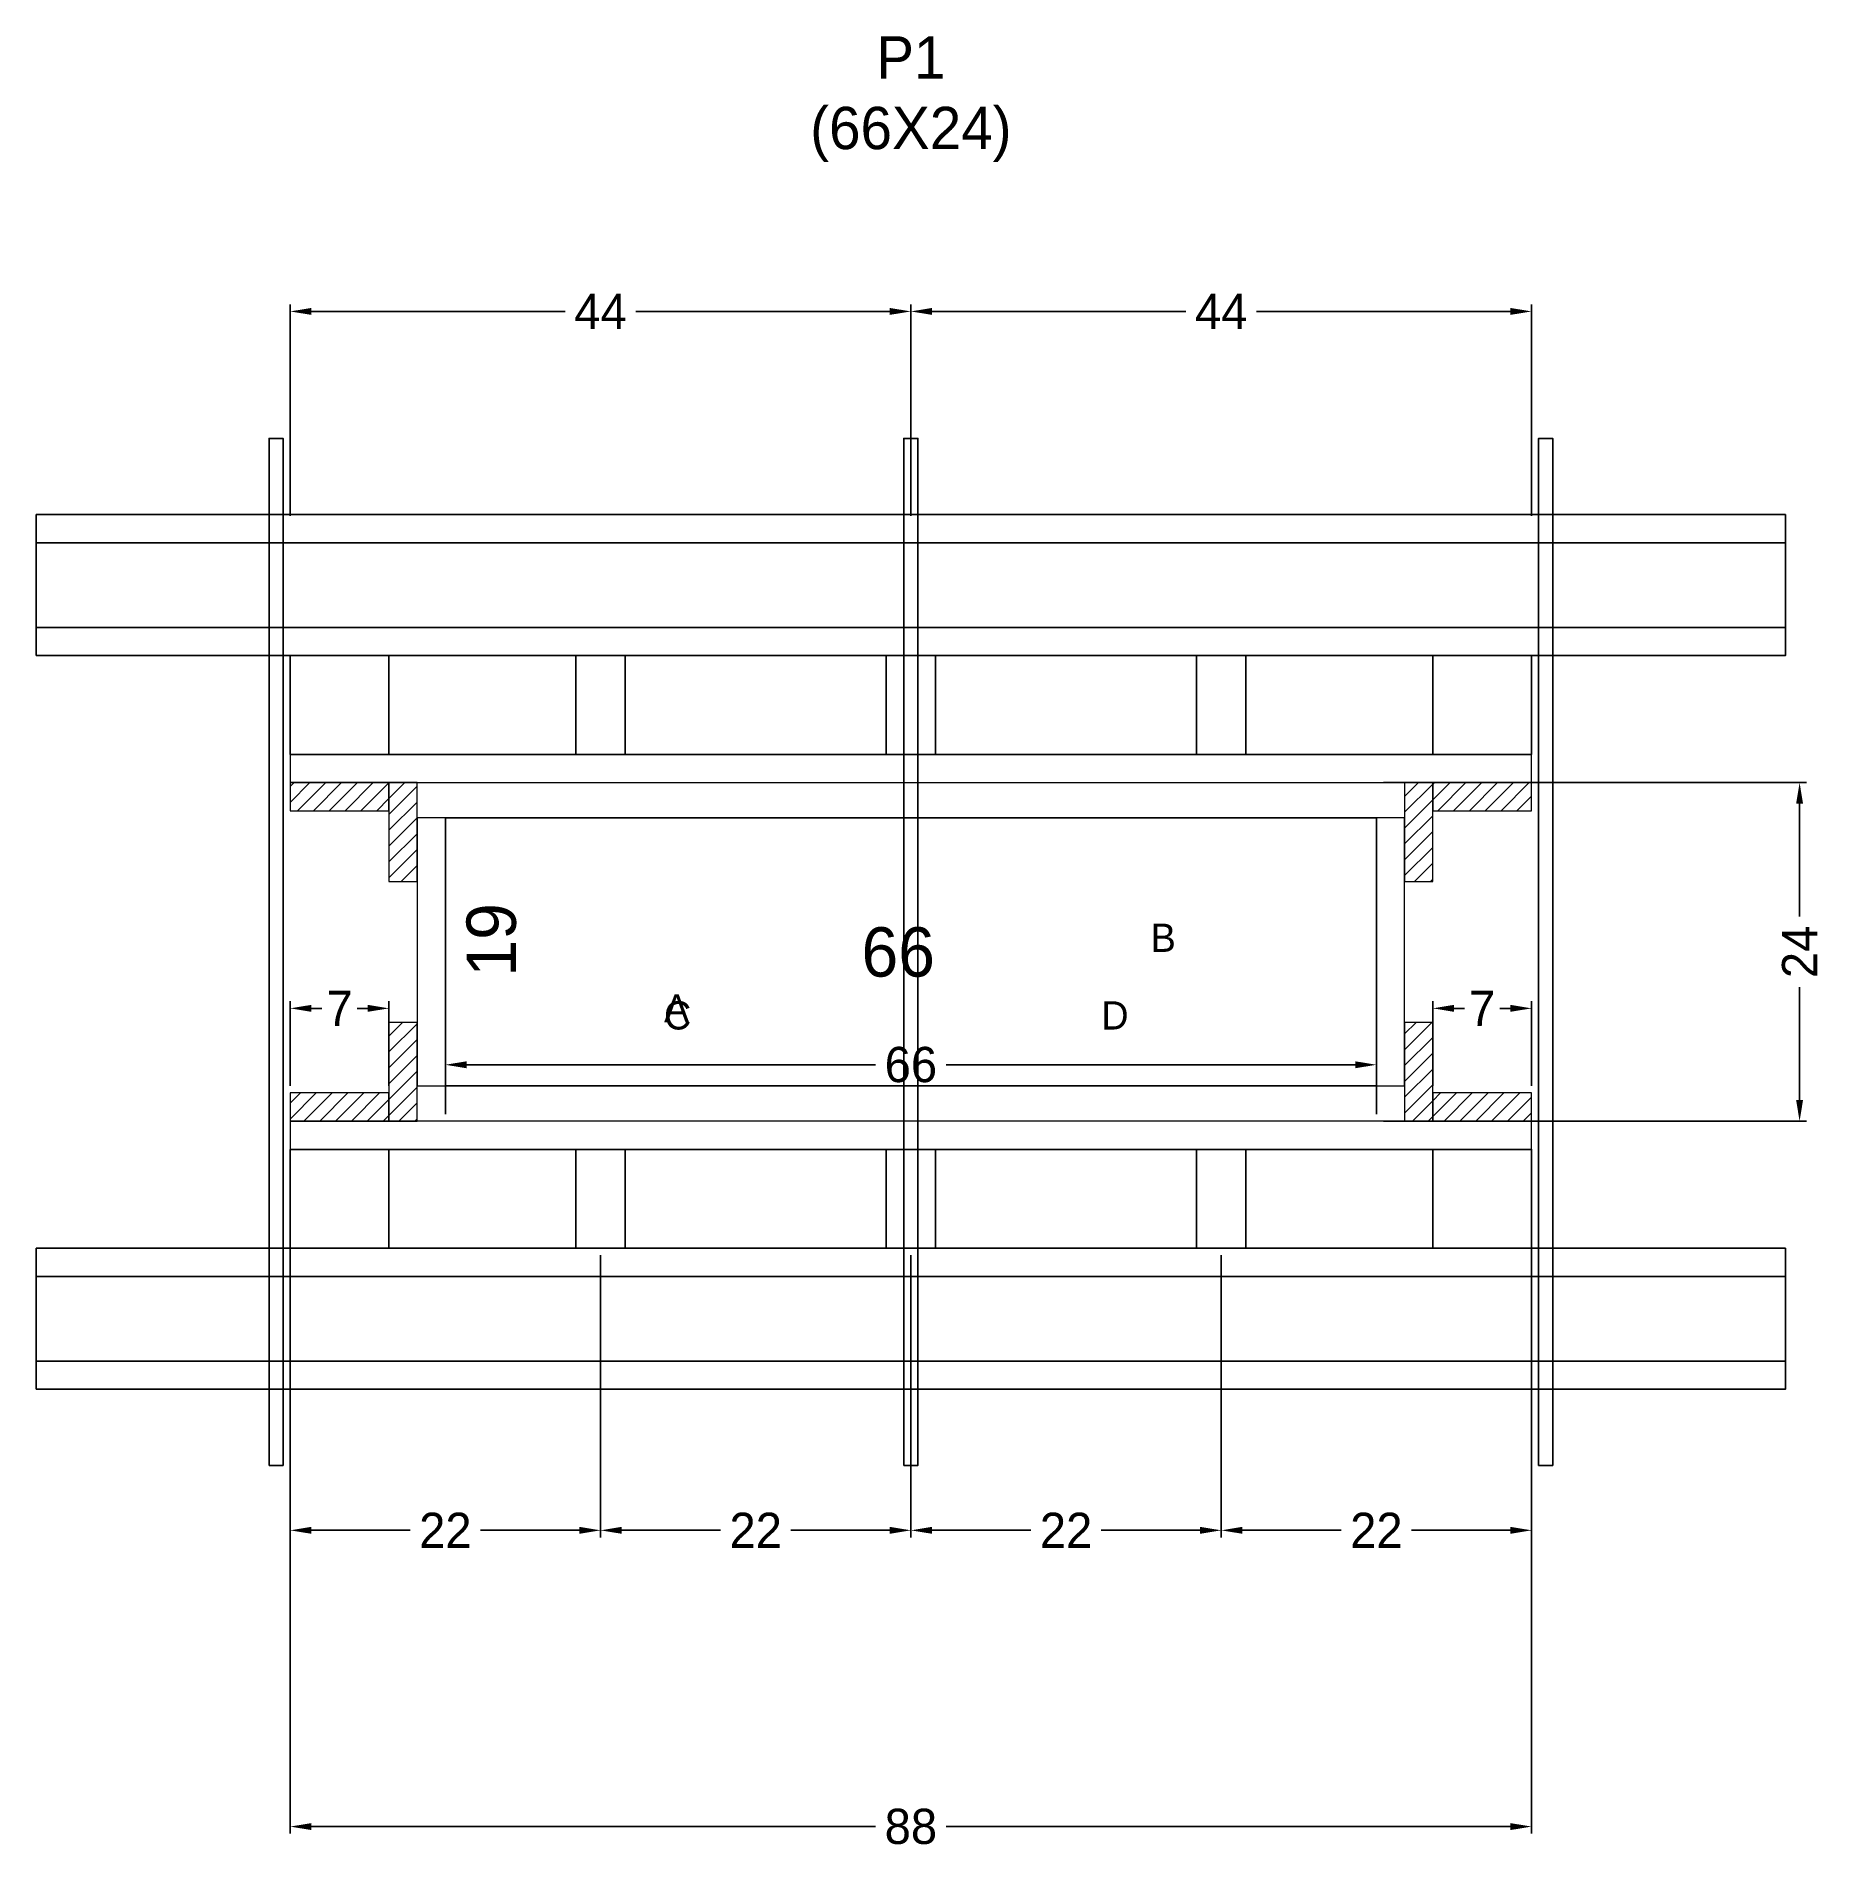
# Model space of a CAD drawing. Header units: centimetres. Extents: x -124 to 129, y 13 to 270.
import ezdxf

# ---------------------------------------------------------------- set-up
doc = ezdxf.new("R2010")
doc.units = ezdxf.units.CM
for name, color, linetype in [('CHAPA', 140, 'Continuous'), ('COTA', 241, 'Continuous'), ('Hachura', 251, 'Continuous'), ('Madeira', 30, 'Continuous'), ('NOMENCLATURA', 7, 'Continuous'), ('Painéis', 200, 'Continuous'), ('Perfil Metálico', 150, 'Continuous'), ('SARRAFO', 251, 'Continuous'), ('TEXTO_GERAL', 7, 'Continuous')]:
    doc.layers.add(name, color=color, linetype=linetype)
doc.dimstyles.new('cotax2', dxfattribs={"dimtxt": 2.5, "dimasz": 1.5, "dimexe": 0.5, "dimexo": 0.5, "dimgap": 0.5, "dimtad": 1, "dimcen": 2.5, "dimazin": 3, "dimtfac": 1, "dimtmove": 0, "dimatfit": 3})
pattern_1 = [(45, (0, 0), (-1.122532, 1.122532), [])]

# ---------------------------------------------------------------- blocks, each defined once
blk = doc.blocks.new('_CLOSEDFILLED')
at = {"color": 0, "linetype": 'BYBLOCK'}
blk.add_solid([(-1, 0.164), (0, 0), (-1, -0.164)], dxfattribs=at)
blk = doc.blocks.new('*D1')
for p, q in [((-88, 111), (-88, 15)), ((88, 111), (88, 15)), ((-85, 16), (-5, 16)), ((5, 16), (85, 16))]:
    blk.add_line(p, q)
at = {"layer": 'Defpoints'}
for p in [(-88, 112), (88, 112), (-88, 16)]:
    blk.add_point(p, dxfattribs=at)
at = {"layer": 'COTA', "xscale": 3, "yscale": 3, "rotation": 180}
blk.add_blockref('_CLOSEDFILLED', (-88, 16), dxfattribs=at)
at = {"layer": 'COTA', "xscale": 3, "yscale": 3}
blk.add_blockref('_CLOSEDFILLED', (88, 16), dxfattribs=at)
at = {"layer": 'COTA', "insert": (0, 16), "char_height": 5, "attachment_point": 5}
blk.add_mtext('88', dxfattribs=at)
blk = doc.blocks.new('*D2')
for p, q in [((-88, 97), (-88, 57)), ((-44, 97), (-44, 57)), ((-85, 58), (-71, 58)), ((-61, 58), (-47, 58))]:
    blk.add_line(p, q)
at = {"layer": 'Defpoints'}
for p in [(-88, 98), (-44, 98), (-88, 58)]:
    blk.add_point(p, dxfattribs=at)
at = {"layer": 'COTA', "xscale": 3, "yscale": 3, "rotation": 180}
blk.add_blockref('_CLOSEDFILLED', (-88, 58), dxfattribs=at)
at = {"layer": 'COTA', "xscale": 3, "yscale": 3}
blk.add_blockref('_CLOSEDFILLED', (-44, 58), dxfattribs=at)
at = {"layer": 'COTA', "insert": (-66, 58), "char_height": 5, "attachment_point": 5}
blk.add_mtext('22', dxfattribs=at)
blk = doc.blocks.new('*D3')
for p, q in [((-44, 97), (-44, 57)), ((0, 97), (0, 57)), ((-41, 58), (-27, 58)), ((-17, 58), (-3, 58))]:
    blk.add_line(p, q)
at = {"layer": 'Defpoints'}
for p in [(-44, 98), (0, 98), (-44, 58)]:
    blk.add_point(p, dxfattribs=at)
at = {"layer": 'COTA', "xscale": 3, "yscale": 3, "rotation": 180}
blk.add_blockref('_CLOSEDFILLED', (-44, 58), dxfattribs=at)
at = {"layer": 'COTA', "xscale": 3, "yscale": 3}
blk.add_blockref('_CLOSEDFILLED', (0, 58), dxfattribs=at)
at = {"layer": 'COTA', "insert": (-22, 58), "char_height": 5, "attachment_point": 5}
blk.add_mtext('22', dxfattribs=at)
blk = doc.blocks.new('*D4')
for p, q in [((0, 97), (0, 57)), ((44, 97), (44, 57)), ((3, 58), (17, 58)), ((27, 58), (41, 58))]:
    blk.add_line(p, q)
at = {"layer": 'Defpoints'}
for p in [(0, 98), (44, 98), (0, 58)]:
    blk.add_point(p, dxfattribs=at)
at = {"layer": 'COTA', "xscale": 3, "yscale": 3, "rotation": 180}
blk.add_blockref('_CLOSEDFILLED', (0, 58), dxfattribs=at)
at = {"layer": 'COTA', "xscale": 3, "yscale": 3}
blk.add_blockref('_CLOSEDFILLED', (44, 58), dxfattribs=at)
at = {"layer": 'COTA', "insert": (22, 58), "char_height": 5, "attachment_point": 5}
blk.add_mtext('22', dxfattribs=at)
blk = doc.blocks.new('*D5')
for p, q in [((44, 97), (44, 57)), ((88, 97), (88, 57)), ((47, 58), (61, 58)), ((71, 58), (85, 58))]:
    blk.add_line(p, q)
at = {"layer": 'Defpoints'}
for p in [(44, 98), (88, 98), (44, 58)]:
    blk.add_point(p, dxfattribs=at)
at = {"layer": 'COTA', "xscale": 3, "yscale": 3, "rotation": 180}
blk.add_blockref('_CLOSEDFILLED', (44, 58), dxfattribs=at)
at = {"layer": 'COTA', "xscale": 3, "yscale": 3}
blk.add_blockref('_CLOSEDFILLED', (88, 58), dxfattribs=at)
at = {"layer": 'COTA', "insert": (66, 58), "char_height": 5, "attachment_point": 5}
blk.add_mtext('22', dxfattribs=at)
blk = doc.blocks.new('*D6')
for p, q in [((-66, 117), (-66, 125)), ((-63, 124), (-5, 124)), ((5, 124), (63, 124)), ((66, 117), (66, 125))]:
    blk.add_line(p, q)
at = {"layer": 'Defpoints'}
for p in [(-66, 124), (-66, 116), (66, 116)]:
    blk.add_point(p, dxfattribs=at)
at = {"layer": 'COTA', "xscale": 3, "yscale": 3, "rotation": 180}
blk.add_blockref('_CLOSEDFILLED', (-66, 124), dxfattribs=at)
at = {"layer": 'COTA', "xscale": 3, "yscale": 3}
blk.add_blockref('_CLOSEDFILLED', (66, 124), dxfattribs=at)
at = {"layer": 'COTA', "insert": (0, 124), "char_height": 5, "attachment_point": 5}
blk.add_mtext('66', dxfattribs=at)
blk = doc.blocks.new('*D7')
for p, q in [((67, 164), (127, 164)), ((126, 145), (126, 161)), ((126, 119), (126, 135)), ((67, 116), (127, 116))]:
    blk.add_line(p, q)
at = {"layer": 'Defpoints'}
for p in [(66, 164), (66, 116), (126, 116)]:
    blk.add_point(p, dxfattribs=at)
at = {"layer": 'COTA', "xscale": 3, "yscale": 3}
for p, rotation in [((126, 164), 90), ((126, 116), -90.00000000000001)]:
    blk.add_blockref('_CLOSEDFILLED', p, dxfattribs=dict(at, rotation=rotation))
at = {"layer": 'COTA', "insert": (126, 140), "char_height": 5, "attachment_point": 5, "rotation": 90}
blk.add_mtext('24', dxfattribs=at)
blk = doc.blocks.new('*D8')
for p, q in [((-88, 121), (-88, 133)), ((-85, 132), (-83.5, 132)), ((-78.5, 132), (-77, 132)), ((-74, 121), (-74, 133))]:
    blk.add_line(p, q)
at = {"layer": 'Defpoints'}
for p in [(-88, 132), (-88, 120), (-74, 120)]:
    blk.add_point(p, dxfattribs=at)
at = {"layer": 'COTA', "xscale": 3, "yscale": 3, "rotation": 180}
blk.add_blockref('_CLOSEDFILLED', (-88, 132), dxfattribs=at)
at = {"layer": 'COTA', "xscale": 3, "yscale": 3}
blk.add_blockref('_CLOSEDFILLED', (-74, 132), dxfattribs=at)
at = {"layer": 'COTA', "insert": (-81, 132), "char_height": 5, "attachment_point": 5}
blk.add_mtext('7', dxfattribs=at)
blk = doc.blocks.new('*D9')
for p, q in [((74, 121), (74, 133)), ((77, 132), (78.5, 132)), ((83.5, 132), (85, 132)), ((88, 121), (88, 133))]:
    blk.add_line(p, q)
at = {"layer": 'Defpoints'}
for p in [(74, 132), (74, 120), (88, 120)]:
    blk.add_point(p, dxfattribs=at)
at = {"layer": 'COTA', "xscale": 3, "yscale": 3, "rotation": 180}
blk.add_blockref('_CLOSEDFILLED', (74, 132), dxfattribs=at)
at = {"layer": 'COTA', "xscale": 3, "yscale": 3}
blk.add_blockref('_CLOSEDFILLED', (88, 132), dxfattribs=at)
at = {"layer": 'COTA', "insert": (81, 132), "char_height": 5, "attachment_point": 5}
blk.add_mtext('7', dxfattribs=at)
blk = doc.blocks.new('*D10')
for p, q in [((-88, 201.8), (-88, 231.8)), ((0, 201.8), (0, 231.8)), ((-85, 230.8), (-49, 230.8)), ((-39, 230.8), (-3, 230.8))]:
    blk.add_line(p, q)
at = {"layer": 'Defpoints'}
for p in [(-88, 230.8), (-88, 200.8), (0, 200.8)]:
    blk.add_point(p, dxfattribs=at)
at = {"layer": 'COTA', "xscale": 3, "yscale": 3, "rotation": 180}
blk.add_blockref('_CLOSEDFILLED', (-88, 230.8), dxfattribs=at)
at = {"layer": 'COTA', "xscale": 3, "yscale": 3}
blk.add_blockref('_CLOSEDFILLED', (0, 230.8), dxfattribs=at)
at = {"layer": 'COTA', "insert": (-44, 230.8), "char_height": 5, "attachment_point": 5}
blk.add_mtext('44', dxfattribs=at)
blk = doc.blocks.new('*D11')
for p, q in [((0, 201.8), (0, 231.8)), ((88, 201.8), (88, 231.8)), ((3, 230.8), (39, 230.8)), ((49, 230.8), (85, 230.8))]:
    blk.add_line(p, q)
at = {"layer": 'Defpoints'}
for p in [(0, 230.8), (0, 200.8), (88, 200.8)]:
    blk.add_point(p, dxfattribs=at)
at = {"layer": 'COTA', "xscale": 3, "yscale": 3, "rotation": 180}
blk.add_blockref('_CLOSEDFILLED', (0, 230.8), dxfattribs=at)
at = {"layer": 'COTA', "xscale": 3, "yscale": 3}
blk.add_blockref('_CLOSEDFILLED', (88, 230.8), dxfattribs=at)
at = {"layer": 'COTA', "insert": (44, 230.8), "char_height": 5, "attachment_point": 5}
blk.add_mtext('44', dxfattribs=at)

msp = doc.modelspace()

# ---------------------------------------------------------------- hatches: boundary and pattern name
at = {"layer": 'Hachura'}
h = msp.add_hatch(dxfattribs=at)
h.set_pattern_fill('ANSI31')
h.set_pattern_definition(pattern_1)
h.paths.add_polyline_path([(-88, 160), (-74, 160), (-74, 164), (-88, 164)])
h = msp.add_hatch(dxfattribs=at)
h.set_pattern_fill('ANSI31')
h.set_pattern_definition(pattern_1)
h.paths.add_polyline_path([(-74, 150), (-70, 150), (-70, 164), (-74, 164)])
h = msp.add_hatch(dxfattribs=at)
h.set_pattern_fill('ANSI31')
h.set_pattern_definition(pattern_1)
h.paths.add_polyline_path([(70, 150), (74, 150), (74, 164), (70, 164)])
h = msp.add_hatch(dxfattribs=at)
h.set_pattern_fill('ANSI31')
h.set_pattern_definition(pattern_1)
h.paths.add_polyline_path([(74, 160), (88, 160), (88, 164), (74, 164)])
h = msp.add_hatch(dxfattribs=at)
h.set_pattern_fill('ANSI31')
h.set_pattern_definition(pattern_1)
h.paths.add_polyline_path([(-74, 116), (-70, 116), (-70, 130), (-74, 130)])
h = msp.add_hatch(dxfattribs=at)
h.set_pattern_fill('ANSI31')
h.set_pattern_definition(pattern_1)
h.paths.add_polyline_path([(70, 116), (74, 116), (74, 130), (70, 130)])
h = msp.add_hatch(dxfattribs=at)
h.set_pattern_fill('ANSI31')
h.set_pattern_definition(pattern_1)
h.paths.add_polyline_path([(-88, 116), (-74, 116), (-74, 120), (-88, 120)])
h = msp.add_hatch(dxfattribs=at)
h.set_pattern_fill('ANSI31')
h.set_pattern_definition(pattern_1)
h.paths.add_polyline_path([(74, 116), (88, 116), (88, 120), (74, 120)])

# ---------------------------------------------------------------- linework, layer by layer
at = {"layer": 'CHAPA', "lineweight": 18}
for points in [[(-88, 164), (88, 164), (88, 168), (-88, 168)], [(-88, 164), (88, 164), (88, 168), (-88, 168)], [(-70, 121), (-66, 121), (-66, 159), (-70, 159)], [(-70, 121), (-66, 121), (-66, 159), (-70, 159)], [(66, 121), (70, 121), (70, 159), (66, 159)], [(66, 121), (70, 121), (70, 159), (66, 159)], [(-88, 112), (88, 112), (88, 116), (-88, 116)], [(-88, 112), (88, 112), (88, 116), (-88, 116)]]:
    msp.add_lwpolyline(points, close=True, dxfattribs=at)
at = {"layer": 'Hachura'}
for points in [[(-91, 67.2), (-89, 67.2), (-89, 212.8), (-91, 212.8)], [(-1, 168), (1, 168), (1, 212.8), (-1, 212.8)], [(89, 67.2), (91, 67.2), (91, 212.8), (89, 212.8)], [(-1, 112), (1, 112), (1, 168), (-1, 168)], [(-1, 67.2), (1, 67.2), (1, 112), (-1, 112)]]:
    msp.add_lwpolyline(points, close=True, dxfattribs=at)
at = {"layer": 'Madeira', "color": 126}
for points in [[(-88, 168), (88, 168), (88, 182), (-88, 182)], [(-88, 168), (-74, 168), (-74, 182), (-88, 182)], [(-47.5, 168), (-40.5, 168), (-40.5, 182), (-47.5, 182)], [(-3.5, 168), (3.5, 168), (3.5, 182), (-3.5, 182)], [(40.5, 168), (47.5, 168), (47.5, 182), (40.5, 182)], [(74, 168), (88, 168), (88, 182), (74, 182)], [(-88, 98), (88, 98), (88, 112), (-88, 112)], [(-88, 98), (-74, 98), (-74, 112), (-88, 112)], [(-47.5, 98), (-40.5, 98), (-40.5, 112), (-47.5, 112)], [(-3.5, 98), (3.5, 98), (3.5, 112), (-3.5, 112)], [(40.5, 98), (47.5, 98), (47.5, 112), (40.5, 112)], [(74, 98), (88, 98), (88, 112), (74, 112)]]:
    msp.add_lwpolyline(points, close=True, dxfattribs=at)
at = {"layer": 'Painéis'}
msp.add_lwpolyline([(-66, 121), (66, 121), (66, 159), (-66, 159)], close=True, dxfattribs=at)
at = {"layer": 'Perfil Metálico', "color": 224}
for points in [[(-124, 182), (124, 182), (124, 202), (-124, 202)], [(-124, 186), (124, 186), (124, 198), (-124, 198)], [(-124, 78), (124, 78), (124, 98), (-124, 98)], [(-124, 82), (124, 82), (124, 94), (-124, 94)]]:
    msp.add_lwpolyline(points, close=True, dxfattribs=at)
at = {"layer": 'SARRAFO', "color": 251, "lineweight": 13}
for points in [[(-88, 160), (-74, 160), (-74, 164), (-88, 164)], [(-74, 150), (-70, 150), (-70, 164), (-74, 164)], [(70, 150), (74, 150), (74, 164), (70, 164)], [(74, 160), (88, 160), (88, 164), (74, 164)], [(-74, 116), (-70, 116), (-70, 130), (-74, 130)], [(70, 116), (74, 116), (74, 130), (70, 130)], [(-88, 116), (-74, 116), (-74, 120), (-88, 120)], [(74, 116), (88, 116), (88, 120), (74, 120)]]:
    msp.add_lwpolyline(points, close=True, dxfattribs=at)

# ---------------------------------------------------------------- texts
at = {"layer": 'COTA'}
msp.add_text('19', height=7, rotation=90, dxfattribs=at).set_placement((-56, 136.5))
msp.add_text('66', height=7, dxfattribs=at).set_placement((-7, 136.5))
at = {"layer": 'NOMENCLATURA', "insert": (0, 252), "char_height": 6, "attachment_point": 8}
msp.add_mtext('P1\\P(66X24)', dxfattribs=at)
at = {"layer": 'TEXTO_GERAL'}
for s, p in [('B', (34, 140)), ('A', (-35, 130)), ('C', (-35, 129)), ('D', (27, 129))]:
    msp.add_text(s, height=4, dxfattribs=at).set_placement(p)

# ---------------------------------------------------------------- dimensions: what is measured, and where the dimension line sits
at = {"layer": 'COTA'}
for base, p1, p2, picture, middle in [((-88, 230.8), (-88, 200.8), (0, 200.8), '*D10', (-44, 230.8)), ((0, 230.8), (0, 200.8), (88, 200.8), '*D11', (44, 230.8)), ((-88, 132), (-88, 120), (-74, 120), '*D8', (-81, 132)), ((74, 132), (74, 120), (88, 120), '*D9', (81, 132)), ((-66, 124), (-66, 116), (66, 116), '*D6', (0, 124)), ((-88, 16), (-88, 112), (88, 112), '*D1', (0, 16))]:
    dim = msp.add_linear_dim(base=base, p1=p1, p2=p2, dimstyle='cotax2', dxfattribs=at)
    dim.commit()
    dim.dimension.update_dxf_attribs({"geometry": picture, "text_midpoint": middle})
dim = msp.add_linear_dim(base=(126, 116), p1=(66, 116), p2=(66, 164), angle=90, dimstyle='cotax2', dxfattribs=at)
dim.commit()
dim.dimension.update_dxf_attribs({"geometry": '*D7', "text_midpoint": (126, 140)})
for base, p1, p2, picture, middle in [((-88, 58), (-88, 98), (-44, 98), '*D2', (-66, 58)), ((-44, 58), (-44, 98), (0, 98), '*D3', (-22, 58)), ((0, 58), (0, 98), (44, 98), '*D4', (22, 58)), ((44, 58), (44, 98), (88, 98), '*D5', (66, 58))]:
    dim = msp.add_linear_dim(base=base, p1=p1, p2=p2, text='22', dimstyle='cotax2', dxfattribs=at)
    dim.commit()
    dim.dimension.update_dxf_attribs({"geometry": picture, "text_midpoint": middle})

doc.saveas('drawing.dxf')
